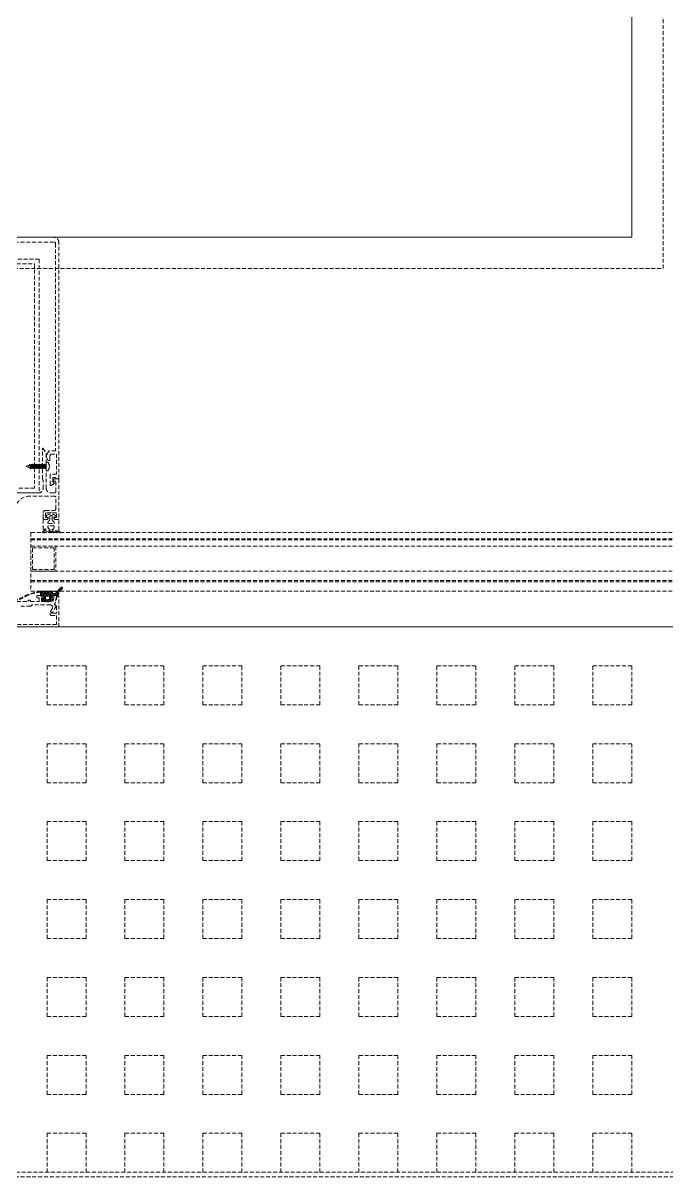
# Model space of a CAD drawing. Extents: x -1457 to 23780, y -2071 to 4205.
# Drawn here: x 4723.5 to 4764.7, y 284.7 to 358.8 of the extents above; entities that cross this region are included whole.
import ezdxf

# ---------------------------------------------------------------- set-up
doc = ezdxf.new("R2010")
doc.units = 0
doc.header["$MEASUREMENT"] = 0
doc.linetypes.add('HIDDEN', pattern=[0.375, 0.25, -0.125])
doc.layers.get('0').update_dxf_attribs({"color": 9, "lineweight": 9})
doc.layers.add('M-TEFRIS2-015', color=129, linetype='Continuous', lineweight=9)

# ---------------------------------------------------------------- blocks, each defined once
blk = doc.blocks.new('p-kolon_80x80')
blk.add_lwpolyline([(-40, -40), (40, -40), (40, 40), (-40, 40)], close=True)

msp = doc.modelspace()

# ---------------------------------------------------------------- hatches: boundary and pattern name
at = {"layer": 'M-TEFRIS2-015', "linetype": 'HIDDEN', "lineweight": 0}
h = msp.add_hatch(dxfattribs=at)
h.set_pattern_fill('LINE', color=256, scale=0.666667, angle=585, style=0)
h.set_pattern_definition([(45, (4668.41743, 201.40813), (-0.058925565, 0.058925565), [])])
edge = h.paths.add_edge_path()
edge.add_arc((4726.224, 321.984), 0.625, 117.2, 157.3388)
edge.add_arc((4725.503, 322.298), 0.162, 270.10269, 332.96001, ccw=False)
edge.add_line((4725.503, 322.137), (4725.423, 322.137))
edge.add_line((4725.423, 322.137), (4725.409, 322.137))
edge.add_line((4725.409, 322.137), (4725.402, 322.137))
edge.add_line((4725.402, 322.137), (4725.394, 322.139))
edge.add_line((4725.394, 322.139), (4725.387, 322.142))
edge.add_line((4725.387, 322.142), (4725.38, 322.146))
edge.add_line((4725.38, 322.146), (4725.374, 322.151))
edge.add_line((4725.374, 322.151), (4725.368, 322.158))
edge.add_line((4725.368, 322.158), (4725.364, 322.165))
edge.add_line((4725.364, 322.165), (4725.361, 322.172))
edge.add_line((4725.361, 322.172), (4725.359, 322.187))
edge.add_line((4725.359, 322.187), (4725.359, 322.262))
edge.add_line((4725.359, 322.262), (4725.359, 322.265))
edge.add_line((4725.359, 322.265), (4725.358, 322.268))
edge.add_line((4725.358, 322.268), (4725.357, 322.271))
edge.add_line((4725.357, 322.271), (4725.355, 322.274))
edge.add_line((4725.355, 322.274), (4725.353, 322.276))
edge.add_line((4725.353, 322.276), (4725.351, 322.279))
edge.add_line((4725.351, 322.279), (4725.348, 322.28))
edge.add_line((4725.348, 322.28), (4725.345, 322.281))
edge.add_line((4725.345, 322.281), (4725.339, 322.282))
edge.add_line((4725.339, 322.282), (4725.259, 322.282))
edge.add_line((4725.259, 322.282), (4725.256, 322.282))
edge.add_line((4725.256, 322.282), (4725.253, 322.281))
edge.add_line((4725.253, 322.281), (4725.25, 322.28))
edge.add_line((4725.25, 322.28), (4725.247, 322.279))
edge.add_line((4725.247, 322.279), (4725.245, 322.276))
edge.add_line((4725.245, 322.276), (4725.243, 322.274))
edge.add_line((4725.243, 322.274), (4725.241, 322.271))
edge.add_line((4725.241, 322.271), (4725.24, 322.268))
edge.add_line((4725.24, 322.268), (4725.239, 322.262))
edge.add_line((4725.239, 322.262), (4725.239, 322.187))
edge.add_line((4725.239, 322.187), (4725.238, 322.179))
edge.add_line((4725.238, 322.179), (4725.237, 322.172))
edge.add_line((4725.237, 322.172), (4725.234, 322.165))
edge.add_line((4725.234, 322.165), (4725.23, 322.158))
edge.add_line((4725.23, 322.158), (4725.224, 322.151))
edge.add_line((4725.224, 322.151), (4725.218, 322.146))
edge.add_line((4725.218, 322.146), (4725.211, 322.142))
edge.add_line((4725.211, 322.142), (4725.204, 322.139))
edge.add_line((4725.204, 322.139), (4725.189, 322.137))
edge.add_line((4725.189, 322.137), (4725.182, 322.137))
edge.add_line((4725.182, 322.137), (4725.174, 322.139))
edge.add_line((4725.174, 322.139), (4725.167, 322.142))
edge.add_line((4725.167, 322.142), (4725.16, 322.146))
edge.add_line((4725.16, 322.146), (4725.154, 322.151))
edge.add_line((4725.154, 322.151), (4725.148, 322.158))
edge.add_line((4725.148, 322.158), (4725.144, 322.165))
edge.add_line((4725.144, 322.165), (4725.141, 322.172))
edge.add_line((4725.141, 322.172), (4725.139, 322.187))
edge.add_line((4725.139, 322.187), (4725.139, 322.262))
edge.add_line((4725.139, 322.262), (4725.139, 322.265))
edge.add_line((4725.139, 322.265), (4725.138, 322.268))
edge.add_line((4725.138, 322.268), (4725.137, 322.271))
edge.add_line((4725.137, 322.271), (4725.135, 322.274))
edge.add_line((4725.135, 322.274), (4725.133, 322.276))
edge.add_line((4725.133, 322.276), (4725.131, 322.279))
edge.add_line((4725.131, 322.279), (4725.128, 322.28))
edge.add_line((4725.128, 322.28), (4725.125, 322.281))
edge.add_line((4725.125, 322.281), (4725.119, 322.282))
edge.add_line((4725.119, 322.282), (4725.039, 322.282))
edge.add_line((4725.039, 322.282), (4725.036, 322.282))
edge.add_line((4725.036, 322.282), (4725.033, 322.281))
edge.add_line((4725.033, 322.281), (4725.03, 322.28))
edge.add_line((4725.03, 322.28), (4725.027, 322.279))
edge.add_line((4725.027, 322.279), (4725.025, 322.276))
edge.add_line((4725.025, 322.276), (4725.023, 322.274))
edge.add_line((4725.023, 322.274), (4725.021, 322.271))
edge.add_line((4725.021, 322.271), (4725.02, 322.268))
edge.add_line((4725.02, 322.268), (4725.019, 322.262))
edge.add_line((4725.019, 322.262), (4725.019, 322.187))
edge.add_line((4725.019, 322.187), (4725.018, 322.179))
edge.add_line((4725.018, 322.179), (4725.017, 322.172))
edge.add_line((4725.017, 322.172), (4725.014, 322.165))
edge.add_line((4725.014, 322.165), (4725.01, 322.158))
edge.add_line((4725.01, 322.158), (4725.004, 322.151))
edge.add_line((4725.004, 322.151), (4724.998, 322.146))
edge.add_line((4724.998, 322.146), (4724.991, 322.142))
edge.add_line((4724.991, 322.142), (4724.984, 322.139))
edge.add_line((4724.984, 322.139), (4724.969, 322.137))
edge.add_line((4724.969, 322.137), (4724.962, 322.137))
edge.add_line((4724.962, 322.137), (4724.954, 322.139))
edge.add_line((4724.954, 322.139), (4724.947, 322.142))
edge.add_line((4724.947, 322.142), (4724.94, 322.146))
edge.add_line((4724.94, 322.146), (4724.934, 322.151))
edge.add_line((4724.934, 322.151), (4724.928, 322.158))
edge.add_line((4724.928, 322.158), (4724.924, 322.165))
edge.add_line((4724.924, 322.165), (4724.921, 322.172))
edge.add_line((4724.921, 322.172), (4724.919, 322.187))
edge.add_line((4724.919, 322.187), (4724.919, 322.262))
edge.add_line((4724.919, 322.262), (4724.919, 322.265))
edge.add_line((4724.919, 322.265), (4724.918, 322.268))
edge.add_line((4724.918, 322.268), (4724.917, 322.271))
edge.add_line((4724.917, 322.271), (4724.915, 322.274))
edge.add_line((4724.915, 322.274), (4724.913, 322.276))
edge.add_line((4724.913, 322.276), (4724.911, 322.279))
edge.add_line((4724.911, 322.279), (4724.908, 322.28))
edge.add_line((4724.908, 322.28), (4724.905, 322.281))
edge.add_line((4724.905, 322.281), (4724.899, 322.282))
edge.add_line((4724.899, 322.282), (4724.819, 322.282))
edge.add_line((4724.819, 322.282), (4724.816, 322.282))
edge.add_line((4724.816, 322.282), (4724.813, 322.281))
edge.add_line((4724.813, 322.281), (4724.81, 322.28))
edge.add_line((4724.81, 322.28), (4724.807, 322.279))
edge.add_line((4724.807, 322.279), (4724.805, 322.276))
edge.add_line((4724.805, 322.276), (4724.803, 322.274))
edge.add_line((4724.803, 322.274), (4724.801, 322.271))
edge.add_line((4724.801, 322.271), (4724.8, 322.268))
edge.add_line((4724.8, 322.268), (4724.799, 322.262))
edge.add_line((4724.799, 322.262), (4724.799, 322.187))
edge.add_line((4724.799, 322.187), (4724.798, 322.179))
edge.add_line((4724.798, 322.179), (4724.797, 322.172))
edge.add_line((4724.797, 322.172), (4724.794, 322.165))
edge.add_line((4724.794, 322.165), (4724.79, 322.158))
edge.add_line((4724.79, 322.158), (4724.784, 322.151))
edge.add_line((4724.784, 322.151), (4724.778, 322.146))
edge.add_line((4724.778, 322.146), (4724.771, 322.142))
edge.add_line((4724.771, 322.142), (4724.764, 322.139))
edge.add_line((4724.764, 322.139), (4724.749, 322.137))
edge.add_line((4724.749, 322.137), (4724.742, 322.137))
edge.add_line((4724.742, 322.137), (4724.734, 322.139))
edge.add_line((4724.734, 322.139), (4724.727, 322.142))
edge.add_line((4724.727, 322.142), (4724.72, 322.146))
edge.add_line((4724.72, 322.146), (4724.714, 322.151))
edge.add_line((4724.714, 322.151), (4724.708, 322.158))
edge.add_line((4724.708, 322.158), (4724.704, 322.165))
edge.add_line((4724.704, 322.165), (4724.701, 322.172))
edge.add_line((4724.701, 322.172), (4724.699, 322.187))
edge.add_line((4724.699, 322.187), (4724.699, 322.262))
edge.add_line((4724.699, 322.262), (4724.699, 322.265))
edge.add_line((4724.699, 322.265), (4724.698, 322.268))
edge.add_line((4724.698, 322.268), (4724.697, 322.271))
edge.add_line((4724.697, 322.271), (4724.695, 322.274))
edge.add_line((4724.695, 322.274), (4724.693, 322.276))
edge.add_line((4724.693, 322.276), (4724.691, 322.279))
edge.add_line((4724.691, 322.279), (4724.688, 322.28))
edge.add_line((4724.688, 322.28), (4724.685, 322.281))
edge.add_line((4724.685, 322.281), (4724.679, 322.282))
edge.add_line((4724.679, 322.282), (4724.599, 322.282))
edge.add_line((4724.599, 322.282), (4724.596, 322.282))
edge.add_line((4724.596, 322.282), (4724.593, 322.282))
edge.add_line((4724.593, 322.282), (4724.59, 322.28))
edge.add_line((4724.59, 322.28), (4724.587, 322.279))
edge.add_line((4724.587, 322.279), (4724.585, 322.277))
edge.add_line((4724.585, 322.277), (4724.583, 322.274))
edge.add_line((4724.583, 322.274), (4724.581, 322.271))
edge.add_line((4724.581, 322.271), (4724.58, 322.268))
edge.add_line((4724.58, 322.268), (4724.579, 322.262))
edge.add_line((4724.579, 322.262), (4724.579, 322.011))
edge.add_arc((4724.609, 322.011), 0.03, 180, 270)
edge.add_line((4724.609, 321.981), (4724.793, 321.981))
edge.add_line((4724.793, 321.981), (4724.793, 321.811))
edge.add_line((4724.793, 321.811), (4724.718, 321.791))
edge.add_arc((4724.731, 321.743), 0.05, 104.59854, 212.03941)
edge.add_arc((4724.773, 321.769), 0.1, 212.03941, 243.6122)
edge.add_arc((4725.023, 322.273), 0.662, 243.6122, 296.3878)
edge.add_arc((4725.273, 321.769), 0.1, 296.3878, 327.96059)
edge.add_arc((4725.315, 321.743), 0.05, 327.96059, 435.40146)
edge.add_line((4725.328, 321.791), (4725.253, 321.811))
edge.add_line((4725.253, 321.811), (4725.253, 321.981))
edge.add_line((4725.253, 321.981), (4725.673, 321.981))
edge.add_arc((4725.673, 322.031), 0.05, 270, 346.84021)
edge.add_arc((4726.471, 321.875), 0.763, 128.66182, 169.12016, ccw=False)
edge.add_arc((4725.951, 322.493), 0.0486, 333.02927, 465.43171)
edge = h.paths.add_edge_path(flags=16)
edge.add_arc((4725.123, 321.783), 0.03, 280.82404, 360)
edge.add_line((4725.153, 321.783), (4725.153, 321.951))
edge.add_arc((4725.123, 321.951), 0.03, 360, 450)
edge.add_line((4725.123, 321.981), (4724.923, 321.981))
edge.add_arc((4724.923, 321.951), 0.03, 90, 180)
edge.add_line((4724.893, 321.951), (4724.893, 321.783))
edge.add_arc((4724.923, 321.783), 0.03, 180, 259.17596)
edge.add_arc((4725.023, 322.306), 0.562, 259.17596, 280.82404)

# ---------------------------------------------------------------- linework, layer by layer
for p, q in [((4723.675, 330.295), (4723.682, 330.305)), ((4723.682, 330.285), (4723.675, 330.295)), ((4723.682, 330.305), (4723.862, 330.379)), ((4723.912, 330.193), (4723.682, 330.285)), ((4723.902, 330.393), (4723.814, 330.227)), ((4723.814, 330.227), (4723.862, 330.379)), ((4723.882, 330.414), (4723.861, 330.315)), ((4723.861, 330.315), (4723.874, 330.341)), ((4723.862, 330.379), (4723.882, 330.414)), ((4723.874, 330.341), (4723.89, 330.414)), ((4723.882, 330.414), (4723.89, 330.414)), ((4723.89, 330.414), (4723.902, 330.393)), ((4723.902, 330.393), (4723.941, 330.407)), ((4723.91, 330.183), (4723.959, 330.407)), ((4723.979, 330.441), (4723.93, 330.148)), ((4723.938, 330.148), (4723.987, 330.441)), ((4723.941, 330.407), (4723.959, 330.407)), ((4723.959, 330.407), (4723.979, 330.441)), ((4723.979, 330.441), (4723.987, 330.441)), ((4723.987, 330.441), (4724.007, 330.407)), ((4724.007, 330.183), (4724.055, 330.407)), ((4724.007, 330.407), (4724.055, 330.407)), ((4724.075, 330.441), (4724.027, 330.148)), ((4724.035, 330.148), (4724.083, 330.441)), ((4724.055, 330.407), (4724.075, 330.441)), ((4724.103, 330.407), (4724.055, 330.183)), ((4724.083, 330.441), (4724.075, 330.441)), ((4724.083, 330.441), (4724.103, 330.407)), ((4724.103, 330.183), (4724.151, 330.407)), ((4724.103, 330.407), (4724.151, 330.407)), ((4724.171, 330.441), (4724.123, 330.148)), ((4724.131, 330.148), (4724.179, 330.441)), ((4724.151, 330.407), (4724.171, 330.441)), ((4724.199, 330.407), (4724.151, 330.183)), ((4724.179, 330.441), (4724.171, 330.441)), ((4724.179, 330.441), (4724.199, 330.407)), ((4724.248, 330.407), (4724.199, 330.407)), ((4724.2, 330.183), (4724.248, 330.407)), ((4724.268, 330.441), (4724.22, 330.148)), ((4724.228, 330.148), (4724.276, 330.441)), ((4724.248, 330.407), (4724.268, 330.441)), ((4724.296, 330.407), (4724.248, 330.183)), ((4724.276, 330.441), (4724.268, 330.441)), ((4724.276, 330.441), (4724.296, 330.407)), ((4724.296, 330.183), (4724.344, 330.407)), ((4724.296, 330.407), (4724.344, 330.407)), ((4724.364, 330.441), (4724.316, 330.148)), ((4724.324, 330.148), (4724.372, 330.441)), ((4724.344, 330.407), (4724.364, 330.441)), ((4724.392, 330.407), (4724.344, 330.183)), ((4724.364, 330.441), (4724.372, 330.441)), ((4724.372, 330.441), (4724.392, 330.407)), ((4724.392, 330.407), (4724.441, 330.407)), ((4724.393, 330.183), (4724.441, 330.407)), ((4724.461, 330.441), (4724.413, 330.148)), ((4724.421, 330.148), (4724.469, 330.441)), ((4724.441, 330.407), (4724.461, 330.441)), ((4724.489, 330.407), (4724.441, 330.183)), ((4724.469, 330.441), (4724.461, 330.441)), ((4724.469, 330.441), (4724.489, 330.407)), ((4724.677, 330.407), (4724.489, 330.407)), ((4724.489, 330.183), (4724.537, 330.407)), ((4724.557, 330.441), (4724.509, 330.148)), ((4724.517, 330.148), (4724.565, 330.441)), ((4724.537, 330.407), (4724.557, 330.441)), ((4724.585, 330.407), (4724.537, 330.183)), ((4724.557, 330.441), (4724.565, 330.441)), ((4724.565, 330.441), (4724.585, 330.407)), ((4724.585, 330.183), (4724.634, 330.407)), ((4724.585, 330.407), (4724.634, 330.407)), ((4724.654, 330.441), (4724.605, 330.148)), ((4724.613, 330.148), (4724.662, 330.441)), ((4724.682, 330.407), (4724.633, 330.183)), ((4724.634, 330.407), (4724.654, 330.441)), ((4724.654, 330.441), (4724.662, 330.441)), ((4724.662, 330.441), (4724.682, 330.407)), ((4724.682, 330.183), (4724.73, 330.407)), ((4724.682, 330.407), (4724.73, 330.407)), ((4724.75, 330.441), (4724.702, 330.148)), ((4724.71, 330.148), (4724.758, 330.441)), ((4724.73, 330.407), (4724.75, 330.441)), ((4724.778, 330.407), (4724.73, 330.183)), ((4724.75, 330.441), (4724.758, 330.441)), ((4724.758, 330.441), (4724.778, 330.407)), ((4724.778, 330.407), (4724.827, 330.407)), ((4724.778, 330.183), (4724.827, 330.407)), ((4724.847, 330.441), (4724.798, 330.148)), ((4724.806, 330.148), (4724.855, 330.441)), ((4724.875, 330.407), (4724.826, 330.183)), ((4724.827, 330.407), (4724.847, 330.441)), ((4724.847, 330.441), (4724.855, 330.441)), ((4724.855, 330.441), (4724.875, 330.407)), ((4724.875, 330.407), (4724.923, 330.407)), ((4724.875, 330.183), (4724.923, 330.407)), ((4724.943, 330.441), (4724.895, 330.148)), ((4724.903, 330.148), (4724.95, 330.435)), ((4724.923, 330.407), (4724.943, 330.441)), ((4724.95, 330.309), (4724.923, 330.183)), ((4724.943, 330.441), (4724.95, 330.441)), ((4725.059, 330.565), (4724.95, 330.565)), ((4724.95, 330.024), (4724.95, 330.565)), ((4723.91, 330.183), (4723.912, 330.193)), ((4723.93, 330.148), (4723.91, 330.183)), ((4723.938, 330.148), (4723.93, 330.148)), ((4723.958, 330.183), (4723.938, 330.148)), ((4724.007, 330.183), (4723.958, 330.183)), ((4724.027, 330.148), (4724.007, 330.183)), ((4724.035, 330.148), (4724.027, 330.148)), ((4724.055, 330.183), (4724.035, 330.148)), ((4724.055, 330.183), (4724.035, 330.148)), ((4724.103, 330.183), (4724.055, 330.183)), ((4724.123, 330.148), (4724.103, 330.183)), ((4724.131, 330.148), (4724.123, 330.148)), ((4724.151, 330.183), (4724.131, 330.148)), ((4724.151, 330.183), (4724.131, 330.148)), ((4724.2, 330.183), (4724.151, 330.183)), ((4724.22, 330.148), (4724.2, 330.183)), ((4724.228, 330.148), (4724.22, 330.148)), ((4724.248, 330.183), (4724.228, 330.148)), ((4724.248, 330.183), (4724.228, 330.148)), ((4724.248, 330.183), (4724.296, 330.183)), ((4724.316, 330.148), (4724.296, 330.183)), ((4724.324, 330.148), (4724.316, 330.148)), ((4724.344, 330.183), (4724.324, 330.148)), ((4724.344, 330.183), (4724.324, 330.148)), ((4724.393, 330.183), (4724.344, 330.183)), ((4724.413, 330.148), (4724.393, 330.183)), ((4724.421, 330.148), (4724.413, 330.148)), ((4724.441, 330.183), (4724.421, 330.148)), ((4724.441, 330.183), (4724.421, 330.148)), ((4724.489, 330.183), (4724.441, 330.183)), ((4724.489, 330.183), (4724.441, 330.183)), ((4724.509, 330.148), (4724.489, 330.183)), ((4724.517, 330.148), (4724.509, 330.148)), ((4724.537, 330.183), (4724.517, 330.148)), ((4724.537, 330.183), (4724.517, 330.148)), ((4724.537, 330.183), (4724.725, 330.183)), ((4724.585, 330.183), (4724.537, 330.183)), ((4724.585, 330.183), (4724.537, 330.183)), ((4724.605, 330.148), (4724.585, 330.183)), ((4724.613, 330.148), (4724.605, 330.148)), ((4724.633, 330.183), (4724.613, 330.148)), ((4724.633, 330.183), (4724.613, 330.148)), ((4724.682, 330.183), (4724.633, 330.183)), ((4724.682, 330.183), (4724.633, 330.183)), ((4724.702, 330.148), (4724.682, 330.183)), ((4724.71, 330.148), (4724.702, 330.148)), ((4724.73, 330.183), (4724.71, 330.148)), ((4724.73, 330.183), (4724.71, 330.148)), ((4724.778, 330.183), (4724.73, 330.183)), ((4724.798, 330.148), (4724.778, 330.183)), ((4724.806, 330.148), (4724.798, 330.148)), ((4724.826, 330.183), (4724.806, 330.148)), ((4724.826, 330.183), (4724.806, 330.148)), ((4724.826, 330.183), (4724.875, 330.183)), ((4724.895, 330.148), (4724.875, 330.183)), ((4724.903, 330.148), (4724.895, 330.148)), ((4724.923, 330.183), (4724.903, 330.148)), ((4724.923, 330.183), (4724.903, 330.148)), ((4724.923, 330.183), (4724.95, 330.183)), ((4725.059, 330.024), (4724.95, 330.024)), ((4723.969, 326.053), (4723.969, 322.301)), ((4723.969, 326.053), (4785.199, 326.053)), ((4723.969, 325.653), (4785.199, 325.653)), ((4723.969, 325.577), (4785.199, 325.577)), ((4723.969, 325.177), (4785.199, 325.177)), ((4723.969, 323.577), (4785.199, 323.577)), ((4723.969, 322.977), (4785.199, 322.977)), ((4723.969, 322.901), (4785.199, 322.901)), ((4723.969, 322.301), (4785.199, 322.301)), ((4025.505, 320), (4787.5, 320)), ((4787.5, 320), (4025.505, 320)), ((4725, 320), (4725, 320)), ((4727.5, 320), (4727.5, 320)), ((4730, 320), (4730, 320)), ((4732.5, 320), (4732.5, 320)), ((4735, 320), (4735, 320)), ((4737.5, 320), (4737.5, 320)), ((4740, 320), (4740, 320)), ((4742.5, 320), (4742.5, 320)), ((4745, 320), (4745, 320)), ((4747.5, 320), (4747.5, 320)), ((4750, 320), (4750, 320)), ((4752.5, 320), (4752.5, 320)), ((4755, 320), (4755, 320)), ((4757.5, 320), (4757.5, 320)), ((4760, 320), (4760, 320)), ((4762.5, 320), (4762.5, 320)), ((4725, 317.5), (4727.5, 317.5)), ((4725, 315), (4725, 317.5)), ((4727.5, 315), (4727.5, 317.5)), ((4730, 317.5), (4732.5, 317.5)), ((4730, 315), (4730, 317.5)), ((4732.5, 315), (4732.5, 317.5)), ((4735, 317.5), (4737.5, 317.5)), ((4735, 315), (4735, 317.5)), ((4737.5, 315), (4737.5, 317.5)), ((4740, 317.5), (4742.5, 317.5)), ((4740, 315), (4740, 317.5)), ((4742.5, 315), (4742.5, 317.5)), ((4745, 317.5), (4747.5, 317.5)), ((4745, 315), (4745, 317.5)), ((4747.5, 315), (4747.5, 317.5)), ((4750, 317.5), (4752.5, 317.5)), ((4750, 315), (4750, 317.5)), ((4752.5, 315), (4752.5, 317.5)), ((4755, 317.5), (4757.5, 317.5)), ((4755, 315), (4755, 317.5)), ((4757.5, 315), (4757.5, 317.5)), ((4760, 317.5), (4762.5, 317.5)), ((4760, 315), (4760, 317.5)), ((4762.5, 315), (4762.5, 317.5)), ((4725, 315), (4727.5, 315)), ((4730, 315), (4732.5, 315)), ((4735, 315), (4737.5, 315)), ((4740, 315), (4742.5, 315)), ((4745, 315), (4747.5, 315)), ((4750, 315), (4752.5, 315)), ((4755, 315), (4757.5, 315)), ((4760, 315), (4762.5, 315)), ((4725, 312.5), (4727.5, 312.5)), ((4725, 310), (4725, 312.5)), ((4727.5, 310), (4727.5, 312.5)), ((4730, 312.5), (4732.5, 312.5)), ((4730, 310), (4730, 312.5)), ((4732.5, 310), (4732.5, 312.5)), ((4735, 312.5), (4737.5, 312.5)), ((4735, 310), (4735, 312.5)), ((4737.5, 310), (4737.5, 312.5)), ((4740, 312.5), (4742.5, 312.5)), ((4740, 310), (4740, 312.5)), ((4742.5, 310), (4742.5, 312.5)), ((4745, 312.5), (4747.5, 312.5)), ((4745, 310), (4745, 312.5)), ((4747.5, 310), (4747.5, 312.5)), ((4750, 312.5), (4752.5, 312.5)), ((4750, 310), (4750, 312.5)), ((4752.5, 310), (4752.5, 312.5)), ((4755, 312.5), (4757.5, 312.5)), ((4755, 310), (4755, 312.5)), ((4757.5, 310), (4757.5, 312.5)), ((4760, 312.5), (4762.5, 312.5)), ((4760, 310), (4760, 312.5)), ((4762.5, 310), (4762.5, 312.5)), ((4725, 310), (4727.5, 310)), ((4730, 310), (4732.5, 310)), ((4735, 310), (4737.5, 310)), ((4740, 310), (4742.5, 310)), ((4745, 310), (4747.5, 310)), ((4750, 310), (4752.5, 310)), ((4755, 310), (4757.5, 310)), ((4760, 310), (4762.5, 310)), ((4725, 307.5), (4727.5, 307.5)), ((4725, 305), (4725, 307.5)), ((4727.5, 305), (4727.5, 307.5)), ((4730, 307.5), (4732.5, 307.5)), ((4730, 305), (4730, 307.5)), ((4732.5, 305), (4732.5, 307.5)), ((4735, 307.5), (4737.5, 307.5)), ((4735, 305), (4735, 307.5)), ((4737.5, 305), (4737.5, 307.5)), ((4740, 307.5), (4742.5, 307.5)), ((4740, 305), (4740, 307.5)), ((4742.5, 305), (4742.5, 307.5)), ((4745, 307.5), (4747.5, 307.5)), ((4745, 305), (4745, 307.5)), ((4747.5, 305), (4747.5, 307.5)), ((4750, 307.5), (4752.5, 307.5)), ((4750, 305), (4750, 307.5)), ((4752.5, 305), (4752.5, 307.5)), ((4755, 307.5), (4757.5, 307.5)), ((4755, 305), (4755, 307.5)), ((4757.5, 305), (4757.5, 307.5)), ((4760, 307.5), (4762.5, 307.5)), ((4760, 305), (4760, 307.5)), ((4762.5, 305), (4762.5, 307.5)), ((4725, 305), (4727.5, 305)), ((4730, 305), (4732.5, 305)), ((4735, 305), (4737.5, 305)), ((4740, 305), (4742.5, 305)), ((4745, 305), (4747.5, 305)), ((4750, 305), (4752.5, 305)), ((4755, 305), (4757.5, 305)), ((4760, 305), (4762.5, 305)), ((4725, 302.5), (4727.5, 302.5)), ((4725, 300), (4725, 302.5)), ((4727.5, 300), (4727.5, 302.5)), ((4730, 302.5), (4732.5, 302.5)), ((4730, 300), (4730, 302.5)), ((4732.5, 300), (4732.5, 302.5)), ((4735, 302.5), (4737.5, 302.5)), ((4735, 300), (4735, 302.5)), ((4737.5, 300), (4737.5, 302.5)), ((4740, 302.5), (4742.5, 302.5)), ((4740, 300), (4740, 302.5)), ((4742.5, 300), (4742.5, 302.5)), ((4745, 302.5), (4747.5, 302.5)), ((4745, 300), (4745, 302.5)), ((4747.5, 300), (4747.5, 302.5)), ((4750, 302.5), (4752.5, 302.5)), ((4750, 300), (4750, 302.5)), ((4752.5, 300), (4752.5, 302.5)), ((4755, 302.5), (4757.5, 302.5)), ((4755, 300), (4755, 302.5)), ((4757.5, 300), (4757.5, 302.5)), ((4760, 302.5), (4762.5, 302.5)), ((4760, 300), (4760, 302.5)), ((4762.5, 300), (4762.5, 302.5)), ((4725, 300), (4727.5, 300)), ((4730, 300), (4732.5, 300)), ((4735, 300), (4737.5, 300)), ((4740, 300), (4742.5, 300)), ((4745, 300), (4747.5, 300)), ((4750, 300), (4752.5, 300)), ((4755, 300), (4757.5, 300)), ((4760, 300), (4762.5, 300)), ((4725, 297.5), (4727.5, 297.5)), ((4725, 295), (4725, 297.5)), ((4727.5, 295), (4727.5, 297.5)), ((4730, 297.5), (4732.5, 297.5)), ((4730, 295), (4730, 297.5)), ((4732.5, 295), (4732.5, 297.5)), ((4735, 297.5), (4737.5, 297.5)), ((4735, 295), (4735, 297.5)), ((4737.5, 295), (4737.5, 297.5)), ((4740, 297.5), (4742.5, 297.5)), ((4740, 295), (4740, 297.5)), ((4742.5, 295), (4742.5, 297.5)), ((4745, 297.5), (4747.5, 297.5)), ((4745, 295), (4745, 297.5)), ((4747.5, 295), (4747.5, 297.5)), ((4750, 297.5), (4752.5, 297.5)), ((4750, 295), (4750, 297.5)), ((4752.5, 295), (4752.5, 297.5)), ((4755, 297.5), (4757.5, 297.5)), ((4755, 295), (4755, 297.5)), ((4757.5, 295), (4757.5, 297.5)), ((4760, 297.5), (4762.5, 297.5)), ((4760, 295), (4760, 297.5)), ((4762.5, 295), (4762.5, 297.5)), ((4725, 295), (4727.5, 295)), ((4730, 295), (4732.5, 295)), ((4735, 295), (4737.5, 295)), ((4740, 295), (4742.5, 295)), ((4745, 295), (4747.5, 295)), ((4750, 295), (4752.5, 295)), ((4755, 295), (4757.5, 295)), ((4760, 295), (4762.5, 295)), ((4725, 292.5), (4727.5, 292.5)), ((4725, 290), (4725, 292.5)), ((4727.5, 290), (4727.5, 292.5)), ((4730, 292.5), (4732.5, 292.5)), ((4730, 290), (4730, 292.5)), ((4732.5, 290), (4732.5, 292.5)), ((4735, 292.5), (4737.5, 292.5)), ((4735, 290), (4735, 292.5)), ((4737.5, 290), (4737.5, 292.5)), ((4740, 292.5), (4742.5, 292.5)), ((4740, 290), (4740, 292.5)), ((4742.5, 290), (4742.5, 292.5)), ((4745, 292.5), (4747.5, 292.5)), ((4745, 290), (4745, 292.5)), ((4747.5, 290), (4747.5, 292.5)), ((4750, 292.5), (4752.5, 292.5)), ((4750, 290), (4750, 292.5)), ((4752.5, 290), (4752.5, 292.5)), ((4755, 292.5), (4757.5, 292.5)), ((4755, 290), (4755, 292.5)), ((4757.5, 290), (4757.5, 292.5)), ((4760, 292.5), (4762.5, 292.5)), ((4760, 290), (4760, 292.5)), ((4762.5, 290), (4762.5, 292.5)), ((4725, 290), (4727.5, 290)), ((4730, 290), (4732.5, 290)), ((4735, 290), (4737.5, 290)), ((4740, 290), (4742.5, 290)), ((4745, 290), (4747.5, 290)), ((4750, 290), (4752.5, 290)), ((4755, 290), (4757.5, 290)), ((4760, 290), (4762.5, 290)), ((4725, 287.5), (4727.5, 287.5)), ((4725, 285), (4725, 287.5)), ((4727.5, 285), (4727.5, 287.5)), ((4730, 287.5), (4732.5, 287.5)), ((4730, 285), (4730, 287.5)), ((4732.5, 285), (4732.5, 287.5)), ((4735, 287.5), (4737.5, 287.5)), ((4735, 285), (4735, 287.5)), ((4737.5, 285), (4737.5, 287.5)), ((4740, 287.5), (4742.5, 287.5)), ((4740, 285), (4740, 287.5)), ((4742.5, 285), (4742.5, 287.5)), ((4745, 287.5), (4747.5, 287.5)), ((4745, 285), (4745, 287.5)), ((4747.5, 285), (4747.5, 287.5)), ((4750, 287.5), (4752.5, 287.5)), ((4750, 285), (4750, 287.5)), ((4752.5, 285), (4752.5, 287.5)), ((4755, 287.5), (4757.5, 287.5)), ((4755, 285), (4755, 287.5)), ((4757.5, 285), (4757.5, 287.5)), ((4760, 287.5), (4762.5, 287.5)), ((4760, 285), (4760, 287.5)), ((4762.5, 285), (4762.5, 287.5)), ((1719.557, 284.7), (4822.793, 284.7)), ((4025.505, 285), (4822.5, 285))]:
    msp.add_line(p, q, dxfattribs=at)
for points in [[(4680.5, 343), (4764.5, 343), (4764.5, 427), (4680.5, 427)], [(4720.5, 343.595), (4724.5, 343.595), (4724.5, 328.595), (4720.5, 328.595)], [(4720.8, 343.295), (4724.2, 343.295), (4724.2, 328.895), (4720.8, 328.895)], [(4723.969, 323.577), (4723.969, 325.177), (4725.569, 325.177), (4725.569, 323.577)], [(4724.069, 323.677), (4724.069, 325.077), (4725.469, 325.077), (4725.469, 323.677)]]:
    msp.add_lwpolyline(points, close=True, dxfattribs=at)
for points in [[(4719.55, 344.7), (4725.45, 344.7), (4725.45, 344.7, -0.414214), (4725.55, 344.6), (4725.55, 331.293), (4725.143, 331.293, 0.267949), (4725.117, 331.278), (4724.974, 331.03, 0.131652), (4724.97, 331.015), (4724.97, 330.881, 0.131652), (4724.974, 330.866), (4725.077, 330.688, 0.267949), (4725.103, 330.673), (4725.14, 330.673, 0.414214), (4725.17, 330.703), (4725.17, 330.969), (4725.241, 331.093), (4725.6, 331.093), (4725.6, 329.793), (4725.25, 329.793, 0.414214), (4725.2, 329.743), (4725.2, 329.113, 0.650971), (4725.284, 329.076), (4725.45, 329.227, 0.508142), (4725.445, 329.275), (4725.38, 329.313), (4725.38, 329.593), (4725.55, 329.593, 0.432363), (4725.65, 329.495), (4725.72, 329.495, 0.477393), (4725.75, 329.523), (4725.75, 344.7, 0.414214), (4725.45, 345), (4725.45, 345), (4719.55, 345, 0.414214)], [(4722.5, 328.595), (4724.45, 328.595, 0.414214), (4724.75, 328.895), (4724.75, 329.395), (4724.7, 329.497), (4724.7, 331.433, -0.767327), (4724.756, 331.448), (4724.95, 331.112), (4724.95, 330.325), (4724.92, 330.295), (4724.95, 330.265), (4724.95, 328.895, 0.414214), (4725.25, 328.595), (4725.47, 328.595, 0.414214), (4725.57, 328.695), (4725.57, 329.345), (4725.43, 329.345, -0.414214), (4725.4, 329.375), (4725.4, 329.395, -0.414214), (4725.5, 329.495), (4725.72, 329.495, -0.414214), (4725.75, 329.465), (4725.75, 328.395), (4725.75, 326.925, -0.414214), (4725.72, 326.895), (4725.55, 326.895, -0.414214), (4725.45, 326.995), (4725.45, 327.015), (4725.6, 327.015), (4725.6, 327.315), (4725.28, 327.315), (4725.25, 327.345), (4725.22, 327.315), (4724.9, 327.315), (4724.9, 327.015), (4725.05, 327.015), (4725.05, 326.995, -0.414214), (4724.95, 326.895), (4724.85, 326.895, -0.414214), (4724.75, 326.995), (4724.75, 327.315, -0.414214), (4724.91, 327.475), (4725.47, 327.475, 0.414214), (4725.57, 327.575), (4725.57, 328.295, 0.414214), (4725.47, 328.395), (4723.9, 328.395, 0.414214), (4722.95, 327.445)], [(4725.75, 322.298), (4725.75, 322.248), (4724.952, 322.248, 0.10228), (4723.656, 321.98, -0.152313), (4722.5, 321.62, -0.152313), (4721.344, 321.98, 0.159108), (4720.655, 322.248), (4719.478, 322.248), (4719.478, 322.298), (4720.656, 322.298, -0.158967), (4721.374, 322.02, 0.152054), (4722.5, 321.67, 0.152944), (4723.631, 322.024, -0.10266), (4724.952, 322.298), (4725.75, 322.298)], [(4721.2, 321.624), (4723.8, 321.624), (4723.8, 321.694, -0.414214), (4723.83, 321.724), (4723.92, 321.724, -0.414214), (4723.95, 321.694), (4723.95, 321.624), (4724.5, 321.624), (4724.5, 321.874), (4724.38, 321.874, -0.414214), (4724.35, 321.904), (4724.35, 321.974, -0.414214), (4724.4, 322.024), (4724.75, 322.024, -0.414214), (4724.8, 321.974), (4724.8, 321.904, -0.414214), (4724.77, 321.874), (4724.65, 321.874), (4724.65, 321.624), (4725.38, 321.624), (4725.447, 321.874), (4725.33, 321.874, -0.414214), (4725.3, 321.904), (4725.3, 321.974, -0.414214), (4725.35, 322.024), (4725.545, 322.024, -0.493145), (4725.617, 321.93), (4725.483, 321.43), (4725.575, 321.377, -0.414214), (4725.586, 321.336), (4725.37, 320.962, -1), (4725.24, 321.037), (4725.401, 321.316), (4725.213, 321.424), (4724.05, 321.424), (4723.959, 321.333, -0.198912), (4723.938, 321.324), (4723.33, 321.324)]]:
    msp.add_lwpolyline(points, format="xyb", dxfattribs=at)
for points in [[(4724.007, 330.407), (4723.958, 330.183)], [(4725.15, 330.333), (4725.128, 330.303), (4725.128, 330.287), (4725.15, 330.257)]]:
    msp.add_lwpolyline(points, dxfattribs=at)
for points in [[(4725.539, 326.885, -0.414214), (4725.439, 326.985), (4725.439, 327.045), (4725.559, 327.045), (4725.559, 327.145, 0.333333), (4724.959, 327.145), (4724.959, 327.045), (4725.079, 327.045), (4725.079, 326.985, -0.414214), (4724.979, 326.885), (4724.759, 326.885), (4724.759, 326.225), (4724.798, 326.225, 0.307685), (4724.859, 326.266, -1.128702), (4724.916, 326.235, -0.201212), (4724.758, 326.135, 0.978531), (4724.758, 326.035, 0.1613), (4724.964, 326.145, -0.307572), (4724.987, 326.147), (4725.177, 326.037, 0.8391), (4725.196, 326.059), (4725.117, 326.154, -0.8391), (4725.142, 326.184), (4725.397, 326.037, 0.8391), (4725.416, 326.059), (4725.337, 326.154, -0.8391), (4725.362, 326.184), (4725.617, 326.037, 0.8391), (4725.636, 326.059), (4725.557, 326.154, -0.8391), (4725.582, 326.184), (4725.837, 326.037, 0.8391), (4725.856, 326.059), (4725.782, 326.147, -0.176327), (4725.759, 326.212), (4725.759, 326.885)], [(4725.339, 326.885), (4725.339, 327.111, 0.375047), (4725.313, 327.141, 0.067879), (4725.205, 327.141, 0.375047), (4725.179, 327.111), (4725.179, 326.885, -0.298217), (4725.119, 326.793, 0.298217), (4725.059, 326.701), (4725.059, 326.668, 0.414214), (4725.089, 326.638), (4725.429, 326.638, 0.414214), (4725.459, 326.668), (4725.459, 326.701, 0.298217), (4725.399, 326.793, -0.298217)], [(4725.059, 326.458), (4725.059, 326.425, 1), (4725.459, 326.425), (4725.459, 326.458, 0.414214), (4725.429, 326.488), (4725.089, 326.488, 0.414214)], [(4725.938, 322.54, 0.176952), (4725.647, 322.225, -0.281357), (4725.503, 322.137), (4725.423, 322.137), (4725.409, 322.137), (4725.402, 322.137), (4725.394, 322.139), (4725.387, 322.142), (4725.38, 322.146), (4725.374, 322.151), (4725.368, 322.158), (4725.364, 322.165), (4725.361, 322.172), (4725.359, 322.187), (4725.359, 322.262), (4725.359, 322.265), (4725.358, 322.268), (4725.357, 322.271), (4725.355, 322.274), (4725.353, 322.276), (4725.351, 322.279), (4725.348, 322.28), (4725.345, 322.281), (4725.339, 322.282), (4725.259, 322.282), (4725.256, 322.282), (4725.253, 322.281), (4725.25, 322.28), (4725.247, 322.279), (4725.245, 322.276), (4725.243, 322.274), (4725.241, 322.271), (4725.24, 322.268), (4725.239, 322.262), (4725.239, 322.187), (4725.238, 322.179), (4725.237, 322.172), (4725.234, 322.165), (4725.23, 322.158), (4725.224, 322.151), (4725.218, 322.146), (4725.211, 322.142), (4725.204, 322.139), (4725.189, 322.137), (4725.182, 322.137), (4725.174, 322.139), (4725.167, 322.142), (4725.16, 322.146), (4725.154, 322.151), (4725.148, 322.158), (4725.144, 322.165), (4725.141, 322.172), (4725.139, 322.187), (4725.139, 322.262), (4725.139, 322.265), (4725.138, 322.268), (4725.137, 322.271), (4725.135, 322.274), (4725.133, 322.276), (4725.131, 322.279), (4725.128, 322.28), (4725.125, 322.281), (4725.119, 322.282), (4725.039, 322.282), (4725.036, 322.282), (4725.033, 322.281), (4725.03, 322.28), (4725.027, 322.279), (4725.025, 322.276), (4725.023, 322.274), (4725.021, 322.271), (4725.02, 322.268), (4725.019, 322.262), (4725.019, 322.187), (4725.018, 322.179), (4725.017, 322.172), (4725.014, 322.165), (4725.01, 322.158), (4725.004, 322.151), (4724.998, 322.146), (4724.991, 322.142), (4724.984, 322.139), (4724.969, 322.137), (4724.962, 322.137), (4724.954, 322.139), (4724.947, 322.142), (4724.94, 322.146), (4724.934, 322.151), (4724.928, 322.158), (4724.924, 322.165), (4724.921, 322.172), (4724.919, 322.187), (4724.919, 322.262), (4724.919, 322.265), (4724.918, 322.268), (4724.917, 322.271), (4724.915, 322.274), (4724.913, 322.276), (4724.911, 322.279), (4724.908, 322.28), (4724.905, 322.281), (4724.899, 322.282), (4724.819, 322.282), (4724.816, 322.282), (4724.813, 322.281), (4724.81, 322.28), (4724.807, 322.279), (4724.805, 322.276), (4724.803, 322.274), (4724.801, 322.271), (4724.8, 322.268), (4724.799, 322.262), (4724.799, 322.187), (4724.798, 322.179), (4724.797, 322.172), (4724.794, 322.165), (4724.79, 322.158), (4724.784, 322.151), (4724.778, 322.146), (4724.771, 322.142), (4724.764, 322.139), (4724.749, 322.137), (4724.742, 322.137), (4724.734, 322.139), (4724.727, 322.142), (4724.72, 322.146), (4724.714, 322.151), (4724.708, 322.158), (4724.704, 322.165), (4724.701, 322.172), (4724.699, 322.187), (4724.699, 322.262), (4724.699, 322.265), (4724.698, 322.268), (4724.697, 322.271), (4724.695, 322.274), (4724.693, 322.276), (4724.691, 322.279), (4724.688, 322.28), (4724.685, 322.281), (4724.679, 322.282), (4724.599, 322.282), (4724.596, 322.282), (4724.593, 322.282), (4724.59, 322.28), (4724.587, 322.279), (4724.585, 322.277), (4724.583, 322.274), (4724.581, 322.271), (4724.58, 322.268), (4724.579, 322.262), (4724.579, 322.011, 0.414214), (4724.609, 321.981), (4724.793, 321.981), (4724.793, 321.811), (4724.718, 321.791, 0.506456), (4724.688, 321.716, 0.13864), (4724.729, 321.68, 0.234436), (4725.318, 321.68, 0.13864), (4725.358, 321.716, 0.506456), (4725.328, 321.791), (4725.253, 321.811), (4725.253, 321.981), (4725.673, 321.981, 0.348434), (4725.722, 322.019, -0.17839), (4725.994, 322.471, 0.651907)], [(4719.4, 320.15), (4719.4, 320.72), (4719.725, 320.72, 1), (4719.725, 320.87), (4719.4, 320.87), (4719.4, 321.35), (4719.485, 321.399, 0.339454), (4719.499, 321.433), (4719.358, 321.959, 0.876976), (4719.25, 321.945), (4719.25, 320), (4725.75, 320), (4725.75, 321.945, 0.876976), (4725.642, 321.959), (4725.501, 321.433, 0.339454), (4725.515, 321.399), (4725.6, 321.35), (4725.6, 320.87), (4725.275, 320.87, 1), (4725.275, 320.72), (4725.6, 320.72), (4725.6, 320.15)], [(4725.129, 321.753, 0.359904), (4725.153, 321.783), (4725.153, 321.951, 0.414214), (4725.123, 321.981), (4724.923, 321.981, 0.414214), (4724.893, 321.951), (4724.893, 321.783, 0.359904), (4724.917, 321.753, 0.094739)], [(4725.129, 321.753, 0.359904), (4725.153, 321.783), (4725.153, 321.951, 0.414214), (4725.123, 321.981), (4724.923, 321.981, 0.414214), (4724.893, 321.951), (4724.893, 321.783, 0.359904), (4724.917, 321.753, 0.094739)]]:
    msp.add_lwpolyline(points, format="xyb", close=True, dxfattribs=at)
for centre, start, end in [((4724.634, 330.265), 7.50951, 35.24269), ((4724.634, 330.325), 324.75731, 352.49049)]:
    msp.add_arc(centre, 0.521, start, end, dxfattribs=at)

# ---------------------------------------------------------------- block references
msp.add_blockref('p-kolon_80x80', (4722.5, 385), dxfattribs=at)

doc.saveas('drawing.dxf')
